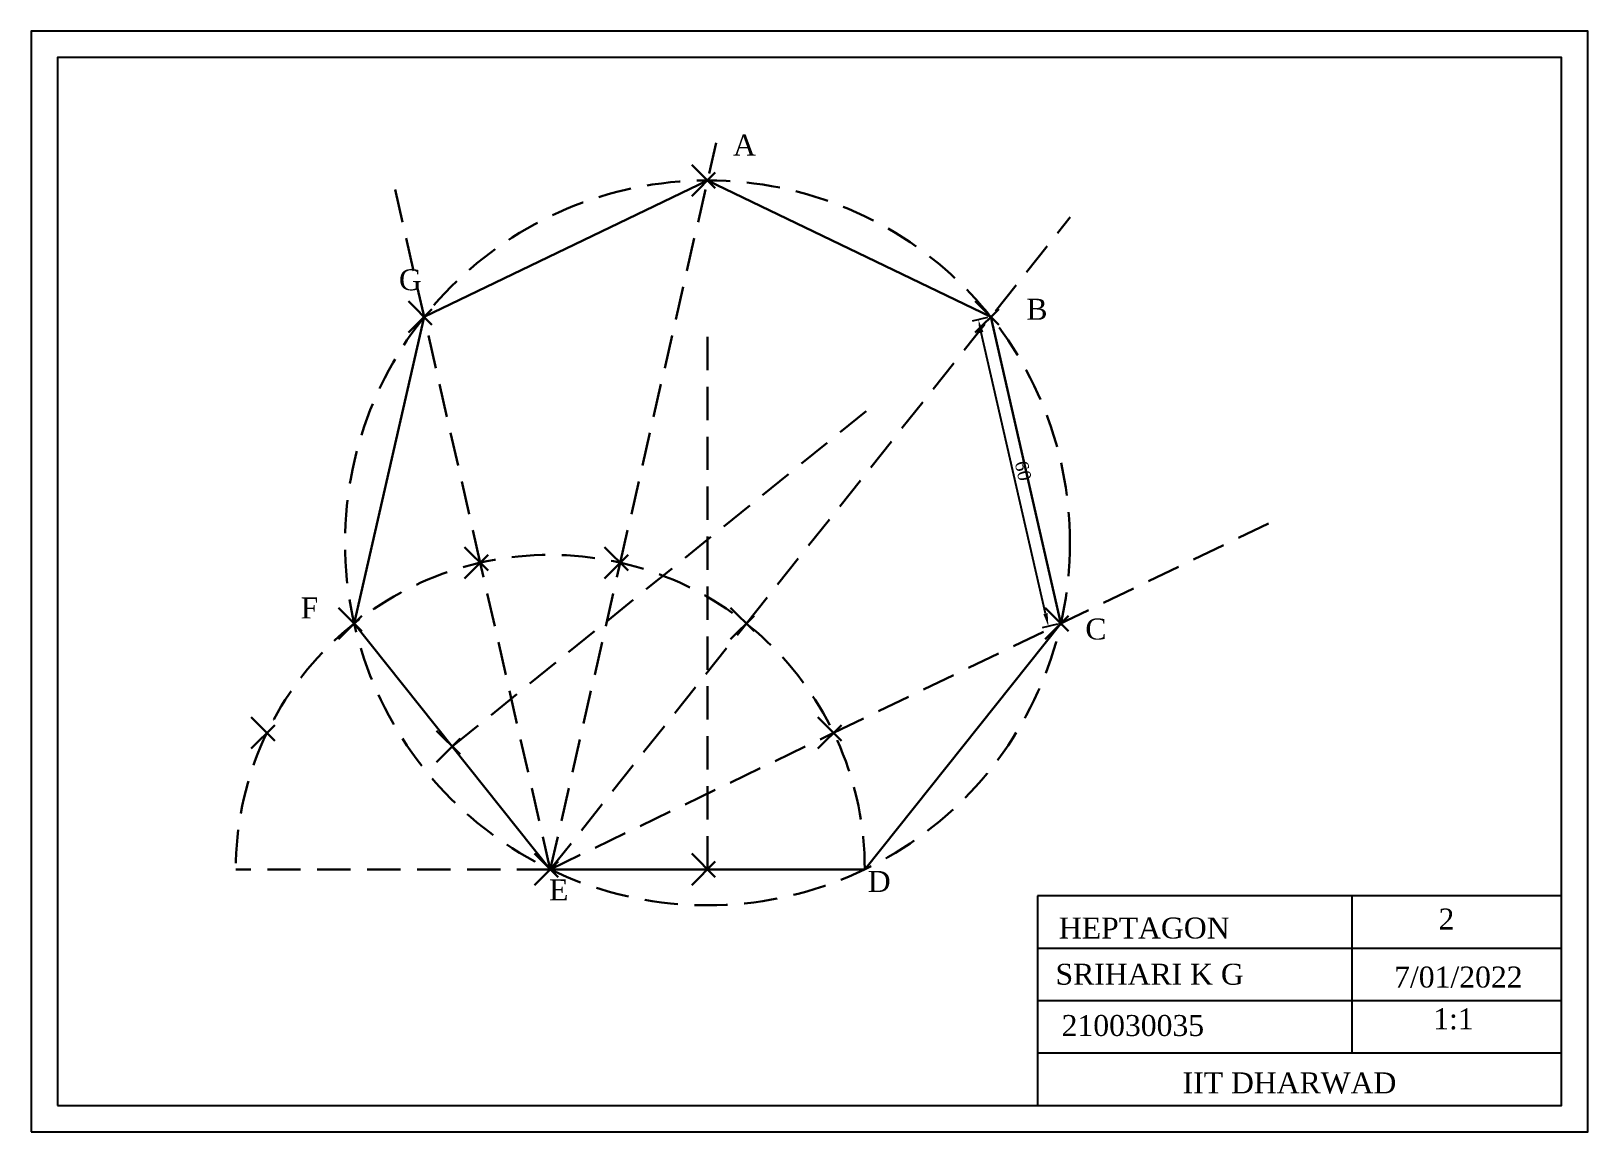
# Paper-space layout 'Layout1' of a CAD drawing. Header units: millimetres. Extents: x 0 to 297, y 0 to 210.
import ezdxf

# ---------------------------------------------------------------- set-up
doc = ezdxf.new("R2010")
doc.units = ezdxf.units.MM
doc.header["$PDMODE"] = 3
doc.header["$PDSIZE"] = 3
doc.linetypes.add('HIDDEN', pattern=[9.525, 6.35, -3.175])
for name, color, linetype, lineweight in [('Dimension', 3, 'Continuous', 9), ('Hidden', 5, 'HIDDEN', 30), ('Thick', 1, 'Continuous', 30)]:
    doc.layers.add(name, color=color, linetype=linetype, lineweight=lineweight)
doc.styles.add('Drawing', font='times.ttf')
doc.styles.get("Standard").update_dxf_attribs({"font": 'times.ttf'})
doc.dimstyles.new('Copy of ISO-25', dxfattribs={"dimtxt": 2.5, "dimasz": 2.5, "dimexe": 1.25, "dimexo": 0.625, "dimtad": 1, "dimtoh": 1, "dimdsep": 46, "dimtxsty": 'Standard', "dimcen": 2.5, "dimadec": 0, "dimazin": 0, "dimtfac": 1, "dimtmove": 0, "dimatfit": 3, "dimfxl": 1, "dimarcsym": 0})

# ---------------------------------------------------------------- blocks, each defined once
blk = doc.blocks.new('*D14')
at = {"layer": 'Defpoints', "color": 0, "transparency": 16777216}
for p in [(180.73, 154.94), (183.1, 155.48), (196.45, 96.99)]:
    blk.add_point(p, dxfattribs=at)
at = {"layer": 'Dimension', "color": 0, "lineweight": -2, "transparency": 16777216}
for p, q in [((182.49, 155.35), (179.51, 154.66)), ((193.52, 98.88), (181.28, 152.51)), ((195.84, 96.85), (192.86, 96.17))]:
    blk.add_line(p, q, dxfattribs=at)
at = {"layer": 'Dimension', "color": 0, "transparency": 16777216}
for points in [[(181.69, 152.6), (180.88, 152.41), (180.73, 154.94)], [(193.93, 98.98), (193.11, 98.79), (194.08, 96.45)]]:
    blk.add_solid(points, dxfattribs=at)
at = {"layer": 'Dimension', "color": 0, "transparency": 16777216, "insert": (189.25, 126.12), "char_height": 2.5, "attachment_point": 5, "rotation": 282.8571}
blk.add_mtext('60', dxfattribs=at)

psp = doc.layouts.get("Layout1")

# ---------------------------------------------------------------- linework, layer by layer
for p, q in [((292, 45), (192, 45)), ((192, 45), (192, 5)), ((252, 45), (252, 15)), ((292, 5), (292, 45)), ((292, 35), (192, 35)), ((292, 25), (192, 25)), ((292, 15), (192, 15)), ((192, 5), (292, 5)), ((292, 5), (292, 5))]:
    psp.add_line(p, q)
for points in [[(0, 0), (297, 0), (297, 210), (0, 210)], [(5, 5), (292, 5), (292, 205), (5, 205)]]:
    psp.add_lwpolyline(points, close=True)
at = {"layer": 'Hidden'}
for p, q in [((85.69, 108.575), (69.408, 179.914)), ((129.042, 50.079), (129.042, 154.512)), ((80.337, 73.534), (161.737, 139.451)), ((99.042, 50.079), (85.69, 108.575)), ((99.042, 50.079), (39.042, 50.079))]:
    psp.add_line(p, q, dxfattribs=at)
for points in [[(99.042, 50.079), (112.393, 108.575), (130.673, 188.666)], [(99.042, 50.079), (136.451, 96.989), (198.247, 174.478)], [(99.042, 50.079), (153.1, 76.112), (238.899, 117.431)]]:
    psp.add_lwpolyline(points, dxfattribs=at)
psp.add_circle((129.042, 112.375), 69.143, dxfattribs=at)
psp.add_arc((99.042, 50.079), 60, 0, 180, dxfattribs=at)
for p in [(129.042, 181.518), (74.983, 155.485), (183.1, 155.485), (85.69, 108.575), (112.393, 108.575), (61.632, 96.989), (136.451, 96.989), (196.451, 96.989), (44.983, 76.112), (153.1, 76.112), (80.337, 73.534), (99.042, 50.079), (129.042, 50.079)]:
    psp.add_point(p, dxfattribs=at)
at = {"layer": 'Thick'}
for p, q in [((61.632, 96.989), (99.042, 50.079)), ((99.042, 50.079), (159.042, 50.079))]:
    psp.add_line(p, q, dxfattribs=at)
psp.add_lwpolyline([(159.042, 50.079), (196.451, 96.989), (183.1, 155.485), (129.042, 181.518), (74.983, 155.485), (61.632, 96.989)], dxfattribs=at)

# ---------------------------------------------------------------- texts
at = {"style": 'Drawing'}
for s, p in [(' 2', (266.987, 38.599)), ('HEPTAGON', (196.084, 36.89)), ('SRIHARI K G', (195.441, 28.076)), (' 7/01/2022', (258.529, 27.536)), ('210030035', (196.599, 18.293)), ('       1:1', (256.913, 19.568)), ('IIT DHARWAD', (219.69, 7.348))]:
    psp.add_text(s, height=4, dxfattribs=at).set_placement(p)
at = {"layer": 'Thick', "style": 'Drawing'}
for s, p in [('A', (133.907, 186.253)), ('G', (70.17, 160.565)), ('B', (189.878, 154.946)), ('F', (51.424, 97.949)), ('C', (201.126, 93.935)), ('E', (98.825, 44.164)), ('D', (159.617, 45.77))]:
    psp.add_text(s, height=4, dxfattribs=at).set_placement(p)

# ---------------------------------------------------------------- dimensions: what is measured, and where the dimension line sits
at = {"layer": 'Dimension'}
dim = psp.add_aligned_dim(p1=(196.451, 96.989), p2=(183.1, 155.485), distance=2.435, dimstyle='Copy of ISO-25', dxfattribs=at)
dim.commit()
dim.dimension.update_dxf_attribs({"geometry": '*D14', "text_midpoint": (189.251, 126.117)})

doc.saveas('drawing.dxf')
